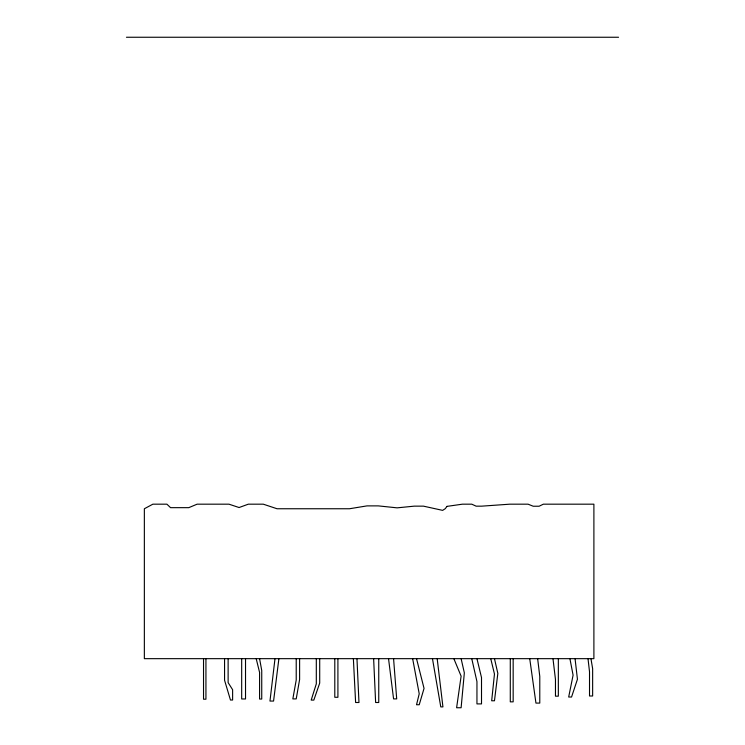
<?xml version="1.0" encoding="UTF-8"?>
<svg xmlns="http://www.w3.org/2000/svg" width="745" height="745" viewBox="0 0 745 745"><rect width="100%" height="100%" fill="white"/><g stroke="black" fill="none" stroke-linecap="round" stroke-linejoin="round"><path stroke-width="1.12" d="M274.998 658.664L269.969 701.064L273.564 701.064L278.9 658.664M126.445 37.25L618.555 37.25M453.845 658.664L461.118 676.162L456.611 707.75L461.118 707.75L464.34 672.875L461.118 658.664M416.529 658.664L424.045 688.408L419.221 704.742L416.529 704.742L419.221 693.8L412.637 658.664M256.196 658.664L259.577 672.409L259.577 699.043L261.737 699.043L261.737 670.491L259.577 658.664M490.75 658.664L494.466 674.057L491.672 700.775L494.466 700.775L497.837 673.396L494.466 658.664M476.949 658.664L481.512 677.577L481.512 703.904L476.949 703.904L476.949 681.591L471.762 658.664M569.916 658.664L573.091 675.156L568.677 697.022L571.555 697.022L577.44 679.263L575.056 658.664M432.463 658.664L440.77 706.893L442.93 706.893L437.185 658.664M590.953 658.664L592.638 668.656L592.638 695.998L589.519 695.998L589.519 671.767L588.01 658.664M529.732 658.664L535.944 703.094L539.78 703.094L539.78 676.423L537.648 658.664M388.536 658.664L393.574 698.894L396.694 698.894L393.574 658.664M552.976 658.664L555.463 679.384L555.463 696.175L558.34 696.175L558.34 658.664M353.372 658.664L355.616 702.507L358.969 702.507L356.967 658.664M373.627 658.664L375.629 702.507L378.749 702.507L378.749 658.664M513.165 658.664L513.165 701.846L510.288 701.846L510.288 658.664M337.913 658.664L337.913 697.283L334.794 697.283L334.794 658.664M319.707 658.664L319.707 683.091L313.831 700.095L311.196 700.095L316.308 683.854L316.308 658.664M299.611 658.664L299.611 679.533L296.221 698.903L292.841 698.903L296.221 680.017L296.221 658.664M245.524 658.664L245.524 698.968L241.678 698.968L241.678 658.664M228.128 658.664L228.128 682.616L232.617 689.712L232.617 700.021L230.466 700.021L224.562 680.25L224.562 658.664M205.937 658.664L205.937 699.201L203.534 699.201L203.534 658.664M446.991 506.377L445.259 508.677L442.642 510.372L423.439 506.144L414.322 506.144L397.132 507.848L378.283 505.883L367.015 505.883L349.489 508.751L277.047 508.751L263.283 504.179L248.318 504.179L239.08 507.531L228.966 504.179L197.108 504.179L188.774 507.662L170.549 507.662L166.908 504.179L152.874 504.179L144.353 508.751L144.353 658.664L593.895 658.664L593.895 504.179L543.356 504.179L539.119 506.228L533.197 506.228L528.075 504.179L509.813 504.179L481.643 506.162L476.12 506.162L471.753 504.179L462.431 504.179L446.991 506.377"/></g></svg>
